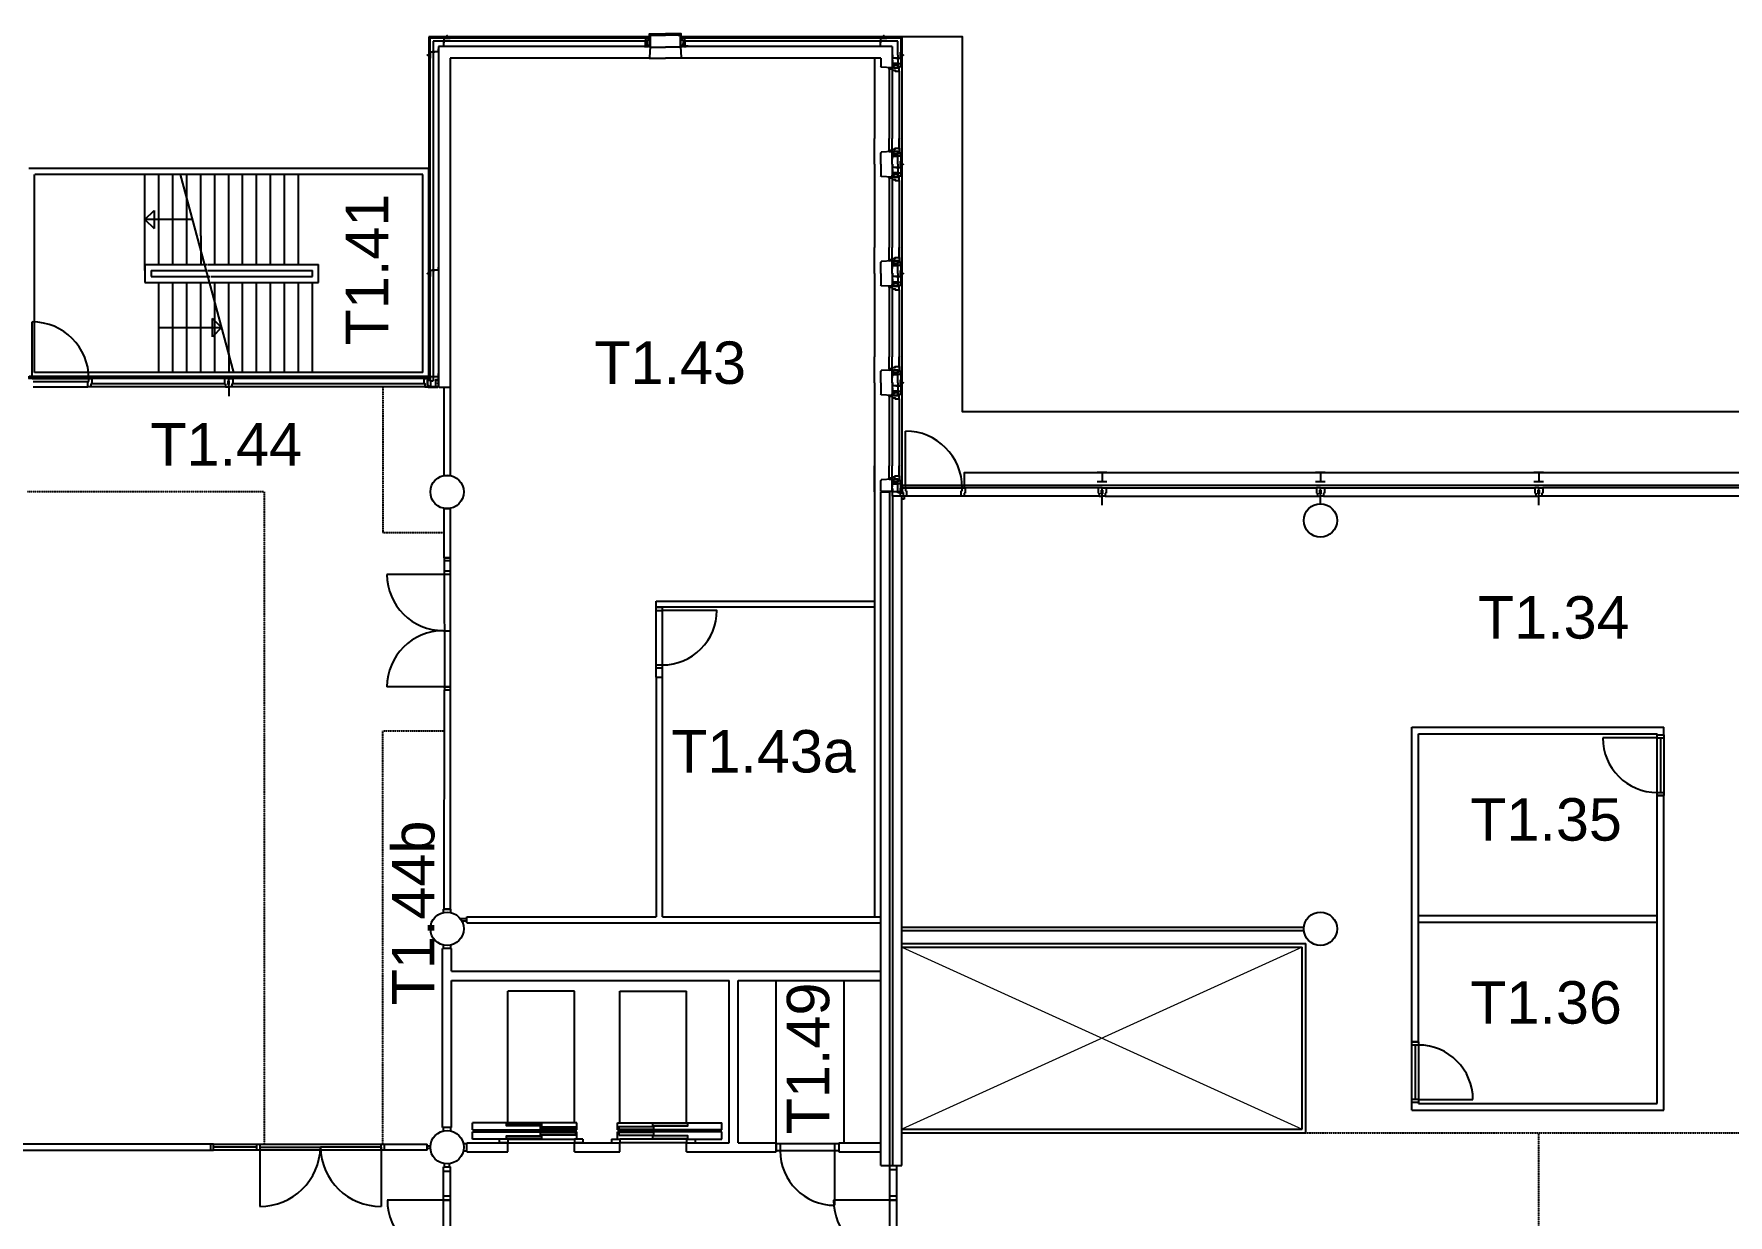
# Model space of a CAD drawing. Header units: millimetres. Extents: x 23647 to 142943, y 5934 to 71269.
# Drawn here: x 55465 to 83399, y 51801 to 71269 of the extents above; entities that cross this region are included whole.
import ezdxf
from ezdxf.enums import TextEntityAlignment as Align

# ---------------------------------------------------------------- set-up
doc = ezdxf.new("R2010")
doc.units = ezdxf.units.MM
doc.linetypes.add('HIDDEN2', pattern=[4.7625, 3.175, -1.5875])
doc.layers.get('0').update_dxf_attribs({"linetype": 'CONTINUOUS'})
for name, color, linetype in [('AL2100_BUITENWANDEN', 3, 'CONTINUOUS'), ('AL2200_BINNENWANDEN', 2, 'CONTINUOUS'), ('AL2400_TRAPPEN', 1, 'CONTINUOUS'), ('AL2800_KONSTRUKTIES', 1, 'CONTINUOUS'), ('AL3100_BUITENWANDOPENING', 1, 'CONTINUOUS'), ('AL3200_BINNENWANDOPENING', 1, 'CONTINUOUS'), ('AL3500_TOEBEHOREN-KOZIJNEN', 1, 'CONTINUOUS'), ('AL4600_RUIMTENUMMERS', 2, 'CONTINUOUS'), ('AL6600_LIFTEN-DISTRIBUTIE', 3, 'CONTINUOUS'), ('AL7200_INR-GEBRUIKSRUIMTEN', 1, 'CONTINUOUS'), ('AL8100_INRVERKEERSRUIMTE', 250, 'HIDDEN2')]:
    doc.layers.add(name, color=color, linetype=linetype)
doc.layers.add('AL2300-VLOEREN', color=8, linetype='CONTINUOUS', lineweight=0)
doc.styles.add('Arial', font='arial.ttf')

# ---------------------------------------------------------------- blocks, each defined once
blk = doc.blocks.new('AH28HA16')
for points in [[(-80, 76), (80, 76)], [(0, -76), (0, 76)], [(-80, -76), (80, -76)]]:
    blk.add_lwpolyline(points)
blk = doc.blocks.new('23-1')
for p, q in [((42.5, -222.5), (62.5, -222.5)), ((-42.5, -279.5), (-22.5, -300)), ((-42.5, -300), (-22.5, -279.5)), ((-42.5, -279.5), (-42.5, -300)), ((-22.5, -279.5), (-22.5, -300)), ((-15, -282), (-15, -300)), ((15, -282), (15, -300)), ((22.5, -279.5), (22.5, -300)), ((42.5, -279.5), (22.5, -300)), ((22.5, -279.5), (42.5, -300)), ((42.5, -279.5), (42.5, -300))]:
    blk.add_line(p, q)
for points in [[(50, -200), (50, -277), (-50, -277)], [(105, -145), (55, -145), (55, -245)]]:
    blk.add_lwpolyline(points)
blk.add_lwpolyline([(-50, -279.5), (-5, -279.5), (-5, -316, 0.4142136), (-1, -320), (1, -320, 0.4142136), (5, -316), (5, -279.5), (50, -279.5)], format="xyb")
blk = doc.blocks.new('23E')
at = {"layer": 'AL2100_BUITENWANDEN'}
for p, q in [((-260, -10), (-270, 0)), ((-312.5, -272.5), (-332.5, -272.5)), ((-250, -190), (-260, -10)), ((-300, -327), (-300, -350)), ((-300, -350), (-280, -327)), ((-300, -327), (-280, -350)), ((-280, -327), (-280, -350)), ((-270, -332), (-270, -350)), ((-240, -400), (0, -400))]:
    blk.add_line(p, q, dxfattribs=at)
for points in [[(-375, -195), (-325, -195), (-325, -295)], [(-320, -250), (-320, -327), (-260, -327)], [(-285, -303), (-260, -303), (-260, -400), (-240, -400)]]:
    blk.add_lwpolyline(points, dxfattribs=at)
at = {"layer": 'AL3100_BUITENWANDOPENING'}
for p, q in [((-270, 0), (0, 0)), ((-247, -180), (0, -180)), ((-210, -379), (0, -379))]:
    blk.add_line(p, q, dxfattribs=at)
for points in [[(-295, -240), (-298, -240), (-298, -193), (-345, -193), (-345, -190), (-295, -190)], [(-295, -300), (-295, -190), (-280, -190), (-280, -200), (-265, -200), (-265, -190), (-250, -190), (-250, -210), (-260, -210), (-260, -220), (-250, -220), (-250, -300)], [(-210, -379), (-250, -379), (-250, -180), (-247, -180), (-247, -376), (-210, -376)]]:
    blk.add_lwpolyline(points, close=True, dxfattribs=at)
at = {"layer": 'AL3500_TOEBEHOREN-KOZIJNEN'}
blk.add_lwpolyline([(-265, -200), (-265, -190), (-280, -190), (-280, -200)], close=True, dxfattribs=at)
blk = doc.blocks.new('MERK-E')
at = {"layer": 'AL2800_KONSTRUKTIES'}
blk.add_line((-3600, -1730.5), (-3600, -1580.5), dxfattribs=at)
at = {"layer": 'AL3100_BUITENWANDOPENING'}
for p, q in [((-6890, -1869.5), (-6890, -1910.5)), ((-310, -1910.5), (-6890, -1910.5)), ((-6840, -1730.5), (-3650, -1730.5)), ((-6823, -1781.5), (-3667, -1781.5)), ((-6823, -1869.5), (-3667, -1869.5)), ((-3667, -1869.5), (-3667, -1781.5)), ((-3667, -1781.5), (-3650, -1781.5)), ((-3600, -1869.5), (-3667, -1869.5)), ((-3650, -1781.5), (-3650, -1730.5)), ((-3650, -1730.5), (-3600, -1730.5)), ((-3610, -1770.5), (-3600, -1770.5)), ((-3610, -1770.5), (-3610, -1829.5)), ((-3600, -1829.5), (-3610, -1829.5)), ((-3600, -1730.5), (-3600, -1770.5)), ((-3550, -1730.5), (-3600, -1730.5)), ((-3590, -1770.5), (-3600, -1770.5)), ((-3600, -1829.5), (-3600, -1869.5)), ((-3600, -1829.5), (-3590, -1829.5)), ((-3600, -1869.5), (-3533, -1869.5)), ((-3590, -1770.5), (-3590, -1829.5)), ((-3550, -1730.5), (-1327, -1730.5)), ((-3550, -1781.5), (-3550, -1730.5)), ((-3533, -1781.5), (-3550, -1781.5)), ((-3533, -1781.5), (-1344, -1781.5)), ((-3533, -1869.5), (-3533, -1781.5)), ((-3533, -1869.5), (-1344, -1869.5)), ((-1344, -1781.5), (-1327, -1781.5)), ((-1344, -1869.5), (-1344, -1781.5)), ((-1294, -1869.5), (-1344, -1869.5)), ((-1327, -1730.5), (-1277, -1730.5)), ((-1327, -1781.5), (-1327, -1730.5)), ((-1277, -1818.5), (-1294, -1818.5)), ((-1294, -1818.5), (-1294, -1869.5)), ((-360, -1869.5), (-1294, -1869.5)), ((-377, -1730.5), (-1277, -1730.5)), ((-1277, -1730.5), (-1277, -1818.5)), ((-377, -1818.5), (-1277, -1818.5)), ((-360, -1869.5), (-360, -2803.5)), ((-310, -1869.5), (-310, -1910.5))]:
    blk.add_line(p, q, dxfattribs=at)
blk.add_arc((-360, -1869.5), 934, 180, 270, dxfattribs=at)
blk = doc.blocks.new('23D-1')
at = {"layer": 'AL2100_BUITENWANDEN'}
for p, q in [((223, 88), (223, 108)), ((275, 30), (230, 30)), ((277, 86), (300, 86)), ((277, 86), (300, 66)), ((300, 86), (277, 66)), ((277, 66), (300, 66)), ((282, 55), (300, 55)), ((-40, -70), (-50, -60)), ((130, -70), (-40, -70)), ((140, -60), (130, -70))]:
    blk.add_line(p, q, dxfattribs=at)
for points in [[(145, 150), (145, 100), (245, 100)], [(200, 95), (277, 95), (277, 45)]]:
    blk.add_lwpolyline(points, dxfattribs=at)
at = {"layer": 'AL3100_BUITENWANDOPENING'}
for p, q in [((310, -60), (154, -60)), ((154, -60), (154, -70)), ((310, -70), (154, -70)), ((310, -70), (310, -60))]:
    blk.add_line(p, q, dxfattribs=at)
for points in [[(140, 95), (143, 95), (143, 48), (190, 48), (190, 45), (140, 45)], [(140, 45), (190, 45), (190, -60), (140, -60)], [(320, -50), (310, -50), (310, -40), (320, -40), (320, 45), (275, 45), (275, -60), (320, -60)], [(310, 50), (320, 50), (320, -40), (310, -40), (310, -50), (320, -50), (320, -70), (360, -70), (360, -18), (377, -18), (377, 70), (310, 70)]]:
    blk.add_lwpolyline(points, close=True, dxfattribs=at)
at = {"layer": 'AL3500_TOEBEHOREN-KOZIJNEN'}
blk.add_lwpolyline([(150, 0), (140, 0), (140, -15), (150, -15)], close=True, dxfattribs=at)
blk = doc.blocks.new('deur2')
at = {"color": 0}
for points in [[(234795, 62689), (234795, 62589), (234745, 62589), (234745, 62689)], [(236845, 62689), (236845, 62589), (236795, 62589), (236795, 62689)]]:
    blk.add_lwpolyline(points, close=True, dxfattribs=at)
at = {"color": 0, "flags": 128}
for points in [[(234795, 62639), (234795, 61664)], [(234795, 62639), (235795, 62639)], [(236795, 62639), (235795, 62639)], [(236795, 62639), (236795, 61664)]]:
    blk.add_lwpolyline(points, dxfattribs=at)
at = {"color": 0}
for centre, start, end in [((234798, 62661), 269.7918, 358.7578), ((236791, 62661), 181.2422, 270.2082)]:
    blk.add_arc(centre, 997, start, end, dxfattribs=at)

msp = doc.modelspace()

# ---------------------------------------------------------------- linework, layer by layer
at = {"layer": 'AL2100_BUITENWANDEN'}
for p, q in [((62262, 71219), (61977, 71219)), ((61977, 71219), (61977, 70934)), ((62262, 71201), (61995, 71201)), ((61995, 71201), (61995, 70934)), ((65582, 71149), (62047, 71149)), ((62047, 71149), (62047, 65549)), ((65627, 71059), (62137, 71059)), ((62137, 71059), (62137, 65459)), ((65607, 71219), (62292, 71219)), ((65607, 71201), (62292, 71201)), ((69617, 71059), (66127, 71059)), ((69462, 71219), (66147, 71219)), ((69462, 71201), (66147, 71201)), ((69707, 71149), (66172, 71149)), ((69777, 71219), (69492, 71219)), ((69759, 71201), (69492, 71201)), ((69617, 71059), (69617, 70709)), ((69707, 70919), (69707, 71149)), ((69756, 70961), (69777, 70961)), ((69777, 70961), (69756, 70941)), ((69756, 70961), (69777, 70941)), ((69759, 71201), (69759, 70934)), ((69777, 71219), (69777, 70934)), ((61977, 70904), (61977, 67334)), ((61995, 70904), (61995, 67334)), ((65607, 70869), (62327, 70869)), ((62327, 70869), (62327, 65459)), ((69427, 70869), (66147, 70869)), ((69324, 70869), (69324, 70490)), ((69427, 70869), (69427, 70729)), ((69437, 70719), (69427, 70729)), ((69617, 70709), (69437, 70719)), ((69699, 70861), (69699, 70881)), ((69699, 70771), (69699, 70791)), ((69707, 70919), (69707, 70754)), ((69754, 70769), (69777, 70749)), ((69777, 70769), (69754, 70749)), ((69754, 70769), (69777, 70769)), ((69754, 70749), (69777, 70749)), ((69756, 70941), (69777, 70941)), ((69756, 70896), (69777, 70876)), ((69756, 70876), (69777, 70896)), ((69756, 70896), (69777, 70896)), ((69756, 70876), (69777, 70876)), ((69759, 70934), (69777, 70934)), ((69759, 70904), (69759, 70739)), ((69759, 70904), (69777, 70904)), ((69759, 70739), (69777, 70739)), ((69777, 70709), (69777, 70490)), ((69324, 69119), (69324, 69547)), ((69437, 69319), (69427, 69309)), ((69427, 69119), (69427, 69309)), ((69617, 69329), (69437, 69319)), ((69617, 69119), (69617, 69329)), ((69707, 69119), (69707, 69284)), ((69754, 69269), (69777, 69289)), ((69777, 69269), (69754, 69289)), ((69754, 69289), (69777, 69289)), ((69759, 69299), (69759, 69134)), ((69759, 69299), (69777, 69299)), ((69777, 69329), (69777, 69547)), ((69324, 69119), (69324, 68690)), ((69427, 69119), (69427, 68929)), ((69617, 69119), (69617, 68909)), ((69699, 69266), (69699, 69246)), ((69699, 69061), (69699, 69081)), ((69707, 69119), (69707, 68954)), ((69754, 69269), (69777, 69269)), ((69756, 69161), (69777, 69141)), ((69777, 69161), (69756, 69141)), ((69756, 69161), (69777, 69161)), ((69756, 69141), (69777, 69141)), ((69756, 69096), (69777, 69096)), ((69756, 69076), (69777, 69096)), ((69756, 69096), (69777, 69076)), ((69756, 69076), (69777, 69076)), ((69759, 69134), (69777, 69134)), ((69759, 69104), (69777, 69104)), ((69759, 69104), (69759, 68939)), ((69437, 68919), (69427, 68929)), ((69617, 68909), (69437, 68919)), ((69699, 68971), (69699, 68991)), ((69754, 68969), (69777, 68969)), ((69777, 68969), (69754, 68949)), ((69754, 68969), (69777, 68949)), ((69754, 68949), (69777, 68949)), ((69759, 68939), (69777, 68939)), ((69777, 68909), (69777, 68690)), ((69324, 67319), (69324, 67747)), ((69777, 67529), (69777, 67747)), ((69437, 67519), (69427, 67509)), ((69427, 67319), (69427, 67509)), ((69617, 67529), (69437, 67519)), ((69617, 67319), (69617, 67529)), ((69699, 67466), (69699, 67446)), ((69707, 67319), (69707, 67484)), ((69754, 67469), (69777, 67489)), ((69777, 67469), (69754, 67489)), ((69754, 67489), (69777, 67489)), ((69754, 67469), (69777, 67469)), ((69756, 67361), (69777, 67341)), ((69777, 67361), (69756, 67341)), ((69756, 67361), (69777, 67361)), ((69756, 67341), (69777, 67341)), ((69759, 67499), (69759, 67334)), ((69759, 67499), (69777, 67499)), ((69759, 67334), (69777, 67334)), ((61977, 67304), (61977, 65574)), ((61995, 67304), (61995, 65574)), ((69324, 67319), (69324, 66890)), ((69427, 67319), (69427, 67129)), ((69437, 67119), (69427, 67129)), ((69617, 67109), (69437, 67119)), ((69617, 67319), (69617, 67109)), ((69699, 67261), (69699, 67281)), ((69699, 67171), (69699, 67191)), ((69707, 67319), (69707, 67154)), ((69754, 67169), (69777, 67169)), ((69777, 67169), (69754, 67149)), ((69754, 67169), (69777, 67149)), ((69754, 67149), (69777, 67149)), ((69756, 67296), (69777, 67296)), ((69756, 67276), (69777, 67296)), ((69756, 67296), (69777, 67276)), ((69756, 67276), (69777, 67276)), ((69759, 67304), (69777, 67304)), ((69759, 67304), (69759, 67139)), ((69759, 67139), (69777, 67139)), ((69777, 67109), (69777, 66890)), ((69324, 65519), (69324, 65947)), ((69777, 65729), (69777, 65947)), ((69437, 65719), (69427, 65709)), ((69427, 65519), (69427, 65709)), ((69617, 65729), (69437, 65719)), ((69617, 65519), (69617, 65729)), ((69699, 65666), (69699, 65646)), ((69707, 65519), (69707, 65684)), ((69754, 65669), (69777, 65689)), ((69777, 65669), (69754, 65689)), ((69754, 65689), (69777, 65689)), ((69754, 65669), (69777, 65669)), ((69759, 65699), (69759, 65534)), ((69759, 65699), (69777, 65699)), ((69324, 65519), (69324, 65090)), ((69427, 65519), (69427, 65329)), ((69617, 65519), (69617, 65309)), ((69699, 65461), (69699, 65481)), ((69699, 65371), (69699, 65391)), ((69707, 65519), (69707, 65354)), ((69754, 65369), (69777, 65369)), ((69777, 65369), (69754, 65349)), ((69754, 65369), (69777, 65349)), ((69756, 65561), (69777, 65541)), ((69777, 65561), (69756, 65541)), ((69756, 65561), (69777, 65561)), ((69756, 65541), (69777, 65541)), ((69756, 65496), (69777, 65496)), ((69756, 65476), (69777, 65496)), ((69756, 65496), (69777, 65476)), ((69756, 65476), (69777, 65476)), ((69759, 65534), (69777, 65534)), ((69759, 65504), (69777, 65504)), ((69759, 65504), (69759, 65339)), ((69437, 65319), (69427, 65329)), ((69617, 65309), (69437, 65319)), ((69754, 65349), (69777, 65349)), ((69759, 65339), (69777, 65339)), ((69777, 65309), (69777, 65090)), ((69324, 63719), (69324, 64147)), ((69777, 63929), (69777, 64147)), ((69437, 63919), (69427, 63909)), ((69427, 63724), (69427, 63909)), ((69617, 63724), (69427, 63724)), ((69427, 52619), (69427, 63714)), ((69577, 63714), (69427, 63714)), ((69617, 63929), (69437, 63919)), ((69577, 52619), (69577, 63714)), ((69617, 63724), (69617, 63929)), ((69617, 63724), (69617, 63649)), ((69699, 63866), (69699, 63846)), ((69699, 63736), (69699, 63716)), ((69707, 63704), (69707, 63884)), ((69752, 63704), (69707, 63704)), ((69754, 63869), (69777, 63889)), ((69777, 63869), (69754, 63889)), ((69754, 63889), (69777, 63889)), ((69754, 63869), (69777, 63869)), ((69759, 63899), (69777, 63899)), ((69759, 63709), (69759, 63899)), ((69759, 63778), (69787, 63778)), ((69787, 63758), (69759, 63778)), ((69759, 63758), (69787, 63778)), ((69759, 63758), (69787, 63758)), ((69777, 63709), (69759, 63709)), ((69617, 63649), (69627, 63649)), ((69627, 52619), (69627, 63649)), ((69777, 63649), (69627, 63649)), ((69777, 52619), (69777, 63649)), ((69427, 52619), (69577, 52619)), ((69427, 52619), (69577, 52619)), ((69627, 52619), (69777, 52619))]:
    msp.add_line(p, q, dxfattribs=at)
for points in [[(69677, 70869), (69754, 70869), (69754, 70969)], [(69622, 70924), (69622, 70874), (69722, 70874)], [(69622, 70834), (69622, 70784), (69722, 70784)], [(69677, 70779), (69754, 70779), (69754, 70729)], [(69710, 70754), (69710, 70729), (69777, 70729), (69777, 70709)], [(69777, 70904), (69777, 70739)], [(69677, 69259), (69754, 69259), (69754, 69309)], [(69710, 69284), (69710, 69309), (69777, 69309), (69777, 69329)], [(69777, 69299), (69777, 69134)], [(69622, 69204), (69622, 69254), (69722, 69254)], [(69622, 69124), (69622, 69074), (69722, 69074)], [(69622, 69034), (69622, 68984), (69722, 68984)], [(69677, 69069), (69754, 69069), (69754, 69169)], [(69777, 69104), (69777, 68939)], [(69677, 68979), (69754, 68979), (69754, 68929)], [(69710, 68954), (69710, 68929), (69777, 68929), (69777, 68909)], [(69622, 67404), (69622, 67454), (69722, 67454)], [(69622, 67324), (69622, 67274), (69722, 67274)], [(69677, 67459), (69754, 67459), (69754, 67509)], [(69677, 67269), (69754, 67269), (69754, 67369)], [(69710, 67484), (69710, 67509), (69777, 67509), (69777, 67529)], [(69777, 67499), (69777, 67334)], [(69622, 67234), (69622, 67184), (69722, 67184)], [(69677, 67179), (69754, 67179), (69754, 67129)], [(69710, 67154), (69710, 67129), (69777, 67129), (69777, 67109)], [(69777, 67304), (69777, 67139)], [(69622, 65604), (69622, 65654), (69722, 65654)], [(69677, 65659), (69754, 65659), (69754, 65709)], [(69710, 65684), (69710, 65709), (69777, 65709), (69777, 65729)], [(69777, 65699), (69777, 65534)], [(69622, 65524), (69622, 65474), (69722, 65474)], [(69622, 65434), (69622, 65384), (69722, 65384)], [(69677, 65469), (69754, 65469), (69754, 65569)], [(69677, 65379), (69754, 65379), (69754, 65329)], [(69777, 65504), (69777, 65339)], [(69710, 65354), (69710, 65329), (69777, 65329), (69777, 65309)], [(69622, 63804), (69622, 63854), (69722, 63854)], [(69622, 63774), (69622, 63724), (69722, 63724)], [(69677, 63859), (69754, 63859), (69754, 63909)], [(69677, 63729), (69754, 63729), (69754, 63779)], [(69710, 63884), (69710, 63909), (69777, 63909), (69777, 63929)], [(69777, 63709), (69777, 63899)]]:
    msp.add_lwpolyline(points, dxfattribs=at)
for points in [[(69756, 70969), (69756, 70924), (69793, 70924, -0.414214), (69797, 70920), (69797, 70918, -0.414214), (69793, 70914), (69756, 70914), (69756, 70869)], [(69756, 69169), (69756, 69124), (69793, 69124, -0.414214), (69797, 69120), (69797, 69118, -0.414214), (69793, 69114), (69756, 69114), (69756, 69069)], [(69756, 67369), (69756, 67324), (69793, 67324, -0.414214), (69797, 67320), (69797, 67318, -0.414214), (69793, 67314), (69756, 67314), (69756, 67269)], [(69756, 65569), (69756, 65524), (69793, 65524, -0.414214), (69797, 65520), (69797, 65518, -0.414214), (69793, 65514), (69756, 65514), (69756, 65469)]]:
    msp.add_lwpolyline(points, format="xyb", dxfattribs=at)
for centre in [(62277, 63719), (76677, 63249), (62277, 56519), (76677, 56519), (62277, 52919)]:
    msp.add_circle(centre, 275, dxfattribs=at)
at = {"layer": 'AL2200_BINNENWANDEN'}
for p, q in [((62227, 63989), (62227, 65449)), ((62327, 65459), (62327, 63989)), ((62227, 63989), (62327, 63989)), ((62227, 63448), (62327, 63448)), ((62227, 62633), (62227, 63448)), ((62327, 63448), (62327, 62633)), ((62227, 62633), (62327, 62633)), ((65727, 61917), (69324, 61919)), ((65727, 61818), (65727, 61917)), ((69324, 61819), (65727, 61818)), ((65727, 60668), (65727, 56719)), ((65727, 60668), (65827, 60668)), ((65827, 56719), (65827, 60668)), ((62227, 56844), (62234, 60456)), ((62234, 60456), (62327, 60456)), ((62327, 60456), (62327, 56844)), ((78182, 59840), (82342, 59840)), ((78182, 54654), (78182, 59840)), ((82342, 59716), (82342, 59840)), ((78292, 59730), (82232, 59730)), ((78292, 54654), (78292, 59730)), ((82232, 59717), (82232, 59730)), ((82232, 59716), (82342, 59716)), ((82232, 53640), (82232, 58716)), ((82232, 58716), (82342, 58716)), ((82342, 53530), (82342, 58716)), ((62217, 56787), (62217, 56844)), ((62217, 56844), (62336, 56844)), ((62327, 56844), (62227, 56844)), ((62336, 56844), (62336, 56787)), ((62602, 56719), (65727, 56719)), ((62602, 56619), (62602, 56719)), ((65827, 56719), (69427, 56719)), ((78292, 56740), (82232, 56740)), ((62494, 56687), (62602, 56687)), ((62518, 56651), (62602, 56651)), ((62602, 56619), (69427, 56619)), ((69777, 56549), (76403, 56549)), ((69777, 56489), (76403, 56489)), ((78292, 56630), (82232, 56630)), ((62202, 53244), (62202, 56194)), ((62352, 56194), (62202, 56194)), ((62352, 55819), (62352, 56194)), ((69777, 56279), (76437, 56279)), ((69777, 56219), (76377, 56219)), ((76377, 53219), (76377, 56219)), ((76437, 53159), (76437, 56279)), ((62352, 55819), (69427, 55819)), ((62352, 53244), (62352, 55669)), ((62352, 55669), (66927, 55669)), ((66927, 52994), (66927, 55669)), ((67077, 52994), (67077, 55669)), ((67077, 55669), (69427, 55669)), ((78182, 54654), (78292, 54654)), ((78182, 53530), (78182, 53654)), ((78292, 53654), (78182, 53654)), ((78292, 53640), (78292, 53654)), ((78292, 53640), (82232, 53640)), ((78182, 53530), (82342, 53530)), ((62352, 53244), (62202, 53244)), ((69777, 53219), (76377, 53219)), ((69777, 53159), (76437, 53159)), ((52527, 52869), (58377, 52869)), ((58377, 52969), (55127, 52969)), ((58377, 52969), (58377, 52869)), ((61239, 52969), (61952, 52969)), ((61239, 52969), (61239, 52869)), ((61952, 52869), (61239, 52869)), ((61952, 52869), (61952, 52969)), ((62002, 52937), (61952, 52937)), ((62002, 52901), (61952, 52901)), ((62602, 52994), (63277, 52994)), ((62602, 52844), (62602, 52994)), ((62602, 52844), (63277, 52844)), ((63277, 52844), (63277, 52994)), ((64377, 52994), (65127, 52994)), ((64377, 52844), (64377, 52994)), ((64377, 52844), (65127, 52844)), ((65127, 52844), (65127, 52994)), ((66227, 52994), (66927, 52994)), ((66227, 52844), (66227, 52994)), ((66227, 52844), (67702, 52844)), ((67077, 52994), (67702, 52994)), ((67702, 52844), (67702, 52994)), ((67702, 52994), (67702, 52844)), ((68736, 52994), (68736, 52844)), ((68736, 52994), (69427, 52994)), ((68736, 52994), (68736, 52844)), ((68736, 52844), (69427, 52844))]:
    msp.add_line(p, q, dxfattribs=at)
at = {"layer": 'AL2300-VLOEREN'}
for p, q in [((76377, 56219), (69777, 53219)), ((69777, 56219), (76377, 53219))]:
    msp.add_line(p, q, dxfattribs=at)
at = {"layer": 'AL2400_TRAPPEN'}
for p, q in [((61977, 69049), (55380, 69049)), ((61977, 65588), (61977, 69049)), ((55477, 65688), (55477, 68949)), ((61877, 68949), (55480, 68949)), ((57297, 67369), (57297, 68949)), ((57527, 67469), (57527, 68949)), ((57757, 67469), (57757, 68949)), ((58760, 65688), (57883, 68949)), ((57987, 68576), (57987, 68949)), ((58217, 67942), (58217, 68949)), ((58447, 67469), (58447, 68949)), ((58677, 67469), (58677, 68949)), ((58907, 67469), (58907, 68949)), ((59137, 67469), (59137, 68949)), ((59367, 67469), (59367, 68949)), ((59597, 67469), (59597, 68949)), ((59827, 67469), (59827, 68949)), ((61877, 65688), (61877, 68949)), ((57987, 67469), (57987, 68576)), ((57297, 68209), (57447, 68359)), ((58082, 68209), (57297, 68209)), ((57297, 68209), (57447, 68059)), ((57447, 68359), (57447, 68059)), ((58217, 67942), (58217, 67469)), ((57297, 67469), (58327, 67469)), ((57297, 67469), (57297, 67169)), ((57397, 67369), (58327, 67369)), ((57397, 67369), (57397, 67269)), ((58340, 67469), (60157, 67469)), ((58340, 67369), (60057, 67369)), ((60057, 67269), (60057, 67369)), ((60157, 67169), (60157, 67469)), ((57297, 67169), (58367, 67169)), ((57397, 67269), (58367, 67269)), ((57527, 65688), (57527, 67169)), ((57757, 65688), (57757, 67169)), ((57987, 65688), (57987, 67169)), ((58217, 65688), (58217, 67169)), ((58380, 67269), (60057, 67269)), ((58380, 67169), (60157, 67169)), ((58447, 67022), (58447, 67169)), ((58677, 66001), (58677, 67169)), ((58907, 65688), (58907, 67169)), ((59137, 65688), (59137, 67169)), ((59367, 65688), (59367, 67169)), ((59597, 65688), (59597, 67169)), ((59827, 65688), (59827, 67169)), ((60057, 65688), (60057, 67169)), ((58447, 65688), (58447, 67022)), ((58561, 66428), (58411, 66578)), ((58411, 66278), (58411, 66578)), ((57527, 66428), (58561, 66428)), ((58561, 66428), (58411, 66278)), ((58677, 66001), (58677, 65688)), ((61877, 65688), (55477, 65688)), ((61977, 65588), (55377, 65588))]:
    msp.add_line(p, q, dxfattribs=at)
at = {"layer": 'AL2800_KONSTRUKTIES'}
for p, q in [((73077, 63499), (73077, 63649)), ((76677, 63524), (76677, 63649)), ((80277, 63499), (80277, 63649))]:
    msp.add_line(p, q, dxfattribs=at)
msp.add_lwpolyline([(89743, 63788), (90777, 63788), (90777, 63919), (90752, 63919), (90752, 65040), (70777, 65040), (70777, 71219), (69777, 71219), (69777, 63788), (70811, 63788), (70811, 64040), (89743, 64040)], close=True, dxfattribs=at)
at = {"layer": 'AL3100_BUITENWANDOPENING'}
for p, q in [((69567, 70690), (69567, 70490)), ((69324, 70490), (69324, 69547)), ((69567, 70490), (69567, 69547)), ((69617, 70669), (69617, 70490)), ((69617, 70490), (69617, 69547)), ((69731, 70652), (69731, 70490)), ((69731, 70490), (69731, 69547)), ((69777, 70490), (69777, 69547)), ((69567, 69347), (69567, 69547)), ((69617, 69369), (69617, 69547)), ((69731, 69386), (69731, 69547)), ((69567, 68890), (69567, 68690)), ((69617, 68869), (69617, 68690)), ((69731, 68852), (69731, 68690)), ((69324, 68690), (69324, 67747)), ((69567, 68690), (69567, 67747)), ((69617, 68690), (69617, 67747)), ((69731, 68690), (69731, 67747)), ((69777, 68690), (69777, 67747)), ((69567, 67547), (69567, 67747)), ((69617, 67569), (69617, 67747)), ((69731, 67586), (69731, 67747)), ((69567, 67090), (69567, 66890)), ((69617, 67069), (69617, 66890)), ((69731, 67052), (69731, 66890)), ((69324, 66890), (69324, 65947)), ((69567, 66890), (69567, 65947)), ((69617, 66890), (69617, 65947)), ((69731, 66890), (69731, 65947)), ((69777, 66890), (69777, 65947)), ((69567, 65747), (69567, 65947)), ((69617, 65769), (69617, 65947)), ((69731, 65786), (69731, 65947)), ((69324, 65090), (69324, 56719)), ((69567, 65290), (69567, 65090)), ((69567, 65090), (69567, 64147)), ((69617, 65269), (69617, 65090)), ((69617, 65090), (69617, 64147)), ((69731, 65252), (69731, 65090)), ((69731, 65090), (69731, 64147)), ((69777, 65090), (69777, 64147)), ((69837, 63788), (69837, 64722)), ((69567, 63947), (69567, 64147)), ((69617, 63969), (69617, 64147)), ((69731, 63986), (69731, 64147)), ((69787, 63829), (90767, 63829)), ((69787, 63829), (69787, 63788)), ((69787, 63788), (69837, 63788)), ((69787, 63708), (69787, 63788)), ((69802, 63708), (69787, 63708)), ((69802, 63649), (69802, 63708)), ((73010, 63788), (69837, 63788)), ((69837, 63788), (69837, 63737)), ((69837, 63737), (69854, 63737)), ((69854, 63737), (69854, 63649)), ((70754, 63649), (70754, 63737)), ((70754, 63737), (70771, 63737)), ((70771, 63788), (70821, 63788)), ((70771, 63737), (70771, 63788)), ((70804, 63700), (70804, 63649)), ((70821, 63700), (70804, 63700)), ((70821, 63788), (70821, 63700)), ((73077, 63788), (73010, 63788)), ((73010, 63788), (73010, 63700)), ((73010, 63700), (73027, 63700)), ((73027, 63700), (73027, 63649)), ((73077, 63748), (73067, 63748)), ((73067, 63689), (73067, 63748)), ((73077, 63788), (73144, 63788)), ((73077, 63748), (73077, 63788)), ((73077, 63748), (73087, 63748)), ((73087, 63689), (73087, 63748)), ((73127, 63700), (73127, 63649)), ((73144, 63700), (73127, 63700)), ((73144, 63788), (76610, 63788)), ((73144, 63788), (73144, 63700)), ((76610, 63788), (76610, 63700)), ((76677, 63788), (76610, 63788)), ((76610, 63700), (76627, 63700)), ((76627, 63700), (76627, 63649)), ((76667, 63689), (76667, 63748)), ((76677, 63748), (76667, 63748)), ((76677, 63748), (76677, 63788)), ((76677, 63788), (76744, 63788)), ((76677, 63748), (76687, 63748)), ((76687, 63689), (76687, 63748)), ((76744, 63700), (76727, 63700)), ((76727, 63700), (76727, 63649)), ((76744, 63788), (80210, 63788)), ((76744, 63788), (76744, 63700)), ((80277, 63788), (80210, 63788)), ((80210, 63788), (80210, 63700)), ((80210, 63700), (80227, 63700)), ((80227, 63700), (80227, 63649)), ((80277, 63748), (80267, 63748)), ((80267, 63689), (80267, 63748)), ((80277, 63788), (80344, 63788)), ((80277, 63748), (80277, 63788)), ((80277, 63748), (80287, 63748)), ((80287, 63689), (80287, 63748)), ((80327, 63700), (80327, 63649)), ((80344, 63700), (80327, 63700)), ((83810, 63788), (80344, 63788)), ((80344, 63788), (80344, 63700)), ((69777, 63645), (69789, 63645)), ((69777, 63599), (69777, 63645)), ((69812, 63599), (69777, 63599)), ((69789, 63649), (69812, 63649)), ((69789, 63645), (69789, 63649)), ((69854, 63649), (69802, 63649)), ((69812, 63649), (69812, 63599)), ((73027, 63649), (69837, 63649)), ((70804, 63649), (70754, 63649)), ((73027, 63649), (73077, 63649)), ((73067, 63689), (73077, 63689)), ((73087, 63689), (73077, 63689)), ((73077, 63649), (73077, 63689)), ((73127, 63649), (73077, 63649)), ((73127, 63649), (76627, 63649)), ((76627, 63649), (76677, 63649)), ((76667, 63689), (76677, 63689)), ((76677, 63649), (76677, 63689)), ((76687, 63689), (76677, 63689)), ((76727, 63649), (76677, 63649)), ((76727, 63649), (80227, 63649)), ((80227, 63649), (80277, 63649)), ((80267, 63689), (80277, 63689)), ((80287, 63689), (80277, 63689)), ((80277, 63649), (80277, 63689)), ((80327, 63649), (80277, 63649)), ((83827, 63649), (80327, 63649))]:
    msp.add_line(p, q, dxfattribs=at)
for points in [[(69617, 70690), (69567, 70690), (69567, 70709), (69617, 70706)], [(69667, 70754), (69667, 70757), (69620, 70757), (69620, 70804), (69617, 70804), (69617, 70754)], [(69707, 70754), (69617, 70754), (69617, 70739), (69627, 70739), (69627, 70724), (69617, 70724), (69617, 70709), (69637, 70709), (69637, 70719), (69647, 70719), (69647, 70709), (69707, 70709)], [(69712, 70719), (69712, 70709), (69647, 70709), (69647, 70719), (69637, 70719), (69637, 70709), (69617, 70709), (69617, 70669), (69668, 70669), (69668, 70652), (69731, 70652), (69731, 70719)], [(69617, 69347), (69567, 69347), (69567, 69328), (69617, 69332)], [(69712, 69319), (69712, 69329), (69647, 69329), (69647, 69319), (69637, 69319), (69637, 69329), (69617, 69329), (69617, 69369), (69668, 69369), (69668, 69386), (69731, 69386), (69731, 69319)], [(69707, 69284), (69617, 69284), (69617, 69299), (69627, 69299), (69627, 69314), (69617, 69314), (69617, 69329), (69637, 69329), (69637, 69319), (69647, 69319), (69647, 69329), (69707, 69329)], [(69667, 69284), (69667, 69281), (69620, 69281), (69620, 69234), (69617, 69234), (69617, 69284)], [(69667, 68954), (69667, 68957), (69620, 68957), (69620, 69004), (69617, 69004), (69617, 68954)], [(69617, 68890), (69567, 68890), (69567, 68909), (69617, 68906)], [(69707, 68954), (69617, 68954), (69617, 68939), (69627, 68939), (69627, 68924), (69617, 68924), (69617, 68909), (69637, 68909), (69637, 68919), (69647, 68919), (69647, 68909), (69707, 68909)], [(69712, 68919), (69712, 68909), (69647, 68909), (69647, 68919), (69637, 68919), (69637, 68909), (69617, 68909), (69617, 68869), (69668, 68869), (69668, 68852), (69731, 68852), (69731, 68919)], [(69617, 67547), (69567, 67547), (69567, 67528), (69617, 67532)], [(69712, 67519), (69712, 67529), (69647, 67529), (69647, 67519), (69637, 67519), (69637, 67529), (69617, 67529), (69617, 67569), (69668, 67569), (69668, 67586), (69731, 67586), (69731, 67519)], [(69707, 67484), (69617, 67484), (69617, 67499), (69627, 67499), (69627, 67514), (69617, 67514), (69617, 67529), (69637, 67529), (69637, 67519), (69647, 67519), (69647, 67529), (69707, 67529)], [(69667, 67484), (69667, 67481), (69620, 67481), (69620, 67434), (69617, 67434), (69617, 67484)], [(69617, 67090), (69567, 67090), (69567, 67109), (69617, 67106)], [(69667, 67154), (69667, 67157), (69620, 67157), (69620, 67204), (69617, 67204), (69617, 67154)], [(69707, 67154), (69617, 67154), (69617, 67139), (69627, 67139), (69627, 67124), (69617, 67124), (69617, 67109), (69637, 67109), (69637, 67119), (69647, 67119), (69647, 67109), (69707, 67109)], [(69712, 67119), (69712, 67109), (69647, 67109), (69647, 67119), (69637, 67119), (69637, 67109), (69617, 67109), (69617, 67069), (69668, 67069), (69668, 67052), (69731, 67052), (69731, 67119)], [(69617, 65747), (69567, 65747), (69567, 65728), (69617, 65732)], [(69712, 65719), (69712, 65729), (69647, 65729), (69647, 65719), (69637, 65719), (69637, 65729), (69617, 65729), (69617, 65769), (69668, 65769), (69668, 65786), (69731, 65786), (69731, 65719)], [(69707, 65684), (69617, 65684), (69617, 65699), (69627, 65699), (69627, 65714), (69617, 65714), (69617, 65729), (69637, 65729), (69637, 65719), (69647, 65719), (69647, 65729), (69707, 65729)], [(69667, 65684), (69667, 65681), (69620, 65681), (69620, 65634), (69617, 65634), (69617, 65684)], [(69667, 65354), (69667, 65357), (69620, 65357), (69620, 65404), (69617, 65404), (69617, 65354)], [(69617, 65290), (69567, 65290), (69567, 65309), (69617, 65306)], [(69707, 65354), (69617, 65354), (69617, 65339), (69627, 65339), (69627, 65324), (69617, 65324), (69617, 65309), (69637, 65309), (69637, 65319), (69647, 65319), (69647, 65309), (69707, 65309)], [(69712, 65319), (69712, 65309), (69647, 65309), (69647, 65319), (69637, 65319), (69637, 65309), (69617, 65309), (69617, 65269), (69668, 65269), (69668, 65252), (69731, 65252), (69731, 65319)], [(69712, 63919), (69712, 63929), (69647, 63929), (69647, 63919), (69637, 63919), (69637, 63929), (69617, 63929), (69617, 63969), (69668, 63969), (69668, 63986), (69731, 63986), (69731, 63919)], [(69617, 63947), (69567, 63947), (69567, 63928), (69617, 63932)], [(69707, 63884), (69617, 63884), (69617, 63899), (69627, 63899), (69627, 63914), (69617, 63914), (69617, 63929), (69637, 63929), (69637, 63919), (69647, 63919), (69647, 63929), (69707, 63929)], [(69667, 63884), (69667, 63881), (69620, 63881), (69620, 63834), (69617, 63834), (69617, 63884)], [(69797, 63649), (69752, 63649), (69752, 63704), (69797, 63704)]]:
    msp.add_lwpolyline(points, close=True, dxfattribs=at)
msp.add_arc((69837, 63788), 934, 0, 90, dxfattribs=at)
at = {"layer": 'AL3200_BINNENWANDOPENING'}
for p, q in [((62327, 62633), (62227, 62633)), ((62227, 62633), (62234, 60456)), ((62327, 62583), (62227, 62583)), ((62327, 62633), (62327, 60456)), ((62320, 62361), (61285, 62361)), ((62327, 62411), (62227, 62411)), ((65820, 61818), (65720, 61818)), ((65727, 61818), (65827, 61818)), ((65727, 60668), (65727, 61818)), ((65727, 61768), (65827, 61768)), ((65827, 60668), (65827, 61818)), ((62220, 61433), (62327, 61433)), ((65727, 60868), (65827, 60868)), ((65727, 60818), (65827, 60818)), ((65727, 60668), (65827, 60668)), ((62320, 60506), (61285, 60506)), ((62220, 60506), (62327, 60506)), ((62234, 60456), (62327, 60456)), ((82232, 59666), (81332, 59666)), ((82232, 59716), (82342, 59716)), ((82232, 59666), (82342, 59666)), ((82287, 59666), (82287, 58766)), ((82232, 58766), (82342, 58766)), ((82232, 58716), (82342, 58716)), ((62217, 56194), (62217, 56250)), ((62337, 56194), (62337, 56250)), ((78292, 54654), (78182, 54654)), ((78292, 54604), (78182, 54604)), ((78237, 54604), (78237, 53704)), ((78292, 53704), (78182, 53704)), ((78292, 53654), (78182, 53654)), ((78292, 53704), (79192, 53704)), ((62217, 53187), (62217, 53244)), ((62337, 53187), (62337, 53244)), ((58427, 52969), (59139, 52969)), ((59139, 52869), (58427, 52869)), ((59189, 52969), (61189, 52969)), ((61189, 52869), (59189, 52869)), ((62545, 52979), (62602, 52979)), ((62545, 52859), (62602, 52859)), ((68736, 52976), (67702, 52976)), ((67702, 52976), (67702, 52862)), ((68736, 52862), (67702, 52862)), ((67769, 52976), (67769, 52862)), ((68669, 51962), (68669, 52976)), ((68736, 52976), (68736, 52862)), ((62220, 52594), (62334, 52594)), ((62220, 49644), (62220, 52594)), ((62220, 52527), (62334, 52527)), ((62235, 52594), (62235, 52647)), ((62319, 52594), (62319, 52647)), ((62334, 49644), (62334, 52594)), ((69577, 52619), (69691, 52619)), ((69577, 49619), (69577, 52619)), ((69577, 52552), (69691, 52552)), ((69691, 49619), (69691, 52619)), ((62334, 52046), (61292, 52046)), ((62334, 52113), (62220, 52113)), ((62334, 52046), (62220, 52046)), ((62220, 52046), (62334, 52046)), ((69691, 52046), (68649, 52046)), ((69691, 52113), (69577, 52113)), ((69691, 52046), (69577, 52046)), ((69577, 52046), (69691, 52046))]:
    msp.add_line(p, q, dxfattribs=at)
msp.add_lwpolyline([(65827, 60868, 0.414214), (66727, 61768), (65827, 61768)], format="xyb", dxfattribs=at)
for points in [[(82232, 59717), (82342, 59717), (82342, 58716), (82232, 58716)], [(78182, 54654), (78292, 54654), (78292, 53654), (78182, 53654)], [(58427, 52869), (58427, 52969), (58377, 52969), (58377, 52869)]]:
    msp.add_lwpolyline(points, close=True, dxfattribs=at)
at = {"layer": 'AL3200_BINNENWANDOPENING', "flags": 128}
msp.add_lwpolyline([(59139, 52919), (58427, 52919)], dxfattribs=at)
at = {"layer": 'AL3200_BINNENWANDOPENING'}
for centre, radius, start, end in [((62213, 62361), 927, 180, 270), ((62213, 60506), 927, 90, 180), ((82232, 59666), 900, 180, 270), ((78292, 53704), 900, 0, 90), ((68669, 52862), 900, 180, 270), ((62220, 52046), 927, 180, 270), ((69577, 52046), 927, 180, 270)]:
    msp.add_arc(centre, radius, start, end, dxfattribs=at)
at = {"layer": 'AL3500_TOEBEHOREN-KOZIJNEN'}
for points in [[(69607, 69331), (69607, 69337), (69617, 69337), (69617, 69332)], [(69627, 69314), (69617, 69314), (69617, 69299), (69627, 69299)], [(69607, 68906), (69607, 68901), (69617, 68901), (69617, 68906)], [(69627, 68924), (69617, 68924), (69617, 68939), (69627, 68939)], [(69607, 67531), (69607, 67537), (69617, 67537), (69617, 67532)], [(69627, 67514), (69617, 67514), (69617, 67499), (69627, 67499)], [(69607, 67106), (69607, 67101), (69617, 67101), (69617, 67106)], [(69627, 67124), (69617, 67124), (69617, 67139), (69627, 67139)], [(69607, 65731), (69607, 65737), (69617, 65737), (69617, 65732)], [(69627, 65714), (69617, 65714), (69617, 65699), (69627, 65699)], [(69607, 65306), (69607, 65301), (69617, 65301), (69617, 65306)], [(69627, 65324), (69617, 65324), (69617, 65339), (69627, 65339)]]:
    msp.add_lwpolyline(points, close=True, dxfattribs=at)
at = {"layer": 'AL6600_LIFTEN-DISTRIBUTIE'}
for p, q in [((63277, 53324), (63277, 55494)), ((64377, 55494), (63277, 55494)), ((64377, 53324), (64377, 55494)), ((65127, 53324), (65127, 55494)), ((65127, 55494), (66227, 55494)), ((66227, 53324), (66227, 55494)), ((63277, 53324), (63277, 53394)), ((66227, 53324), (66227, 53394)), ((64417, 53324), (62697, 53324)), ((62697, 53204), (62697, 53324)), ((62697, 53204), (64417, 53204)), ((62697, 53174), (64417, 53174)), ((62697, 53054), (62697, 53174)), ((64417, 53204), (64417, 53324)), ((64417, 53054), (64417, 53174)), ((65087, 53324), (66807, 53324)), ((65087, 53204), (65087, 53324)), ((66807, 53204), (65087, 53204)), ((66807, 53174), (65087, 53174)), ((65087, 53054), (65087, 53174)), ((66807, 53204), (66807, 53324)), ((66807, 53054), (66807, 53174)), ((63137, 53054), (62697, 53054)), ((63137, 53054), (63137, 52994)), ((63277, 53054), (63137, 53054)), ((63277, 52994), (63137, 52994)), ((63277, 53054), (64377, 53054)), ((63277, 53054), (63277, 52994)), ((63277, 52994), (64377, 52994)), ((64517, 53054), (64377, 53054)), ((64377, 53054), (64377, 52994)), ((64517, 52994), (64377, 52994)), ((64517, 53054), (64517, 52994)), ((64987, 53054), (65127, 53054)), ((64987, 53054), (64987, 52994)), ((64987, 52994), (65127, 52994)), ((65127, 53054), (65127, 52994)), ((66227, 53054), (65127, 53054)), ((66227, 52994), (65127, 52994)), ((66227, 53054), (66367, 53054)), ((66227, 53054), (66227, 52994)), ((66227, 52994), (66367, 52994)), ((66367, 53054), (66807, 53054)), ((66367, 53054), (66367, 52994))]:
    msp.add_line(p, q, dxfattribs=at)
for points in [[(63837, 53270), (63257, 53270), (63257, 53312), (63837, 53312)], [(63837, 53066), (63257, 53066), (63257, 53108), (63837, 53108)], [(64397, 53216), (63817, 53216), (63817, 53258), (64397, 53258)], [(64397, 53120), (63817, 53120), (63817, 53162), (64397, 53162)], [(65107, 53216), (65687, 53216), (65687, 53258), (65107, 53258)], [(65107, 53120), (65687, 53120), (65687, 53162), (65107, 53162)], [(65667, 53270), (66247, 53270), (66247, 53312), (65667, 53312)], [(65667, 53066), (66247, 53066), (66247, 53108), (65667, 53108)]]:
    msp.add_lwpolyline(points, close=True, dxfattribs=at)
at = {"layer": 'AL7200_INR-GEBRUIKSRUIMTEN'}
for p, q in [((67702, 52994), (67702, 55669)), ((68827, 52994), (68827, 55669))]:
    msp.add_line(p, q, dxfattribs=at)
at = {"layer": 'AL8100_INRVERKEERSRUIMTE'}
for p, q in [((61221, 65449), (61221, 63048)), ((59263, 63719), (55352, 63719)), ((59263, 63719), (59263, 52969)), ((62227, 63048), (61221, 63048)), ((61218, 52973), (61218, 59782)), ((61218, 59782), (62227, 59782)), ((76437, 53159), (84117, 53159)), ((80277, 48919), (80277, 53159))]:
    msp.add_line(p, q, dxfattribs=at)

# ---------------------------------------------------------------- block references
at = {"layer": 'AL2100_BUITENWANDEN', "rotation": 180}
for p in [(62277, 70919), (69477, 70919)]:
    msp.add_blockref('23-1', p, dxfattribs=at)
at = {"layer": 'AL2100_BUITENWANDEN', "xscale": -1, "rotation": 270}
for p in [(62277, 70919), (62277, 67319)]:
    msp.add_blockref('23-1', p, dxfattribs=at)
at = {"layer": 'AL2800_KONSTRUKTIES', "rotation": 180}
for p in [(73077, 63964), (76677, 63964), (80277, 63964)]:
    msp.add_blockref('AH28HA16', p, dxfattribs=at)
at = {"layer": 'AL3100_BUITENWANDOPENING', "xscale": -1, "rotation": 180}
msp.add_blockref('23E', (65877, 70869), dxfattribs=at)
at = {"layer": 'AL3100_BUITENWANDOPENING', "rotation": 180}
for name, p in [('23E', (65877, 70869)), ('MERK-E', (55077, 63719))]:
    msp.add_blockref(name, p, dxfattribs=at)
at = {"layer": 'AL3100_BUITENWANDOPENING', "xscale": -1}
msp.add_blockref('23D-1', (62277, 65519), dxfattribs=at)
at = {"layer": 'AL3200_BINNENWANDOPENING'}
msp.add_blockref('deur2', (-175605, -9720), dxfattribs=at)

# ---------------------------------------------------------------- texts
at = {"layer": 'AL4600_RUIMTENUMMERS', "style": 'Arial'}
for s, p in [('T1.41', (61517, 66135)), ('T1.44b', (62279, 55259)), ('T1.49', (68789, 53133))]:
    msp.add_text(s, height=700, rotation=90, dxfattribs=at).set_placement(p, align=Align.BOTTOM_LEFT)
for s, p in [('T1.43', (64706, 65290)), ('T1.44', (57385, 63943)), ('T1.34', (79274, 61092)), ('T1.43a', (65973, 58885)), ('T1.35', (79147, 57762)), ('T1.36', (79147, 54746))]:
    msp.add_text(s, height=700, dxfattribs=at).set_placement(p, align=Align.BOTTOM_LEFT)

doc.saveas('drawing.dxf')
